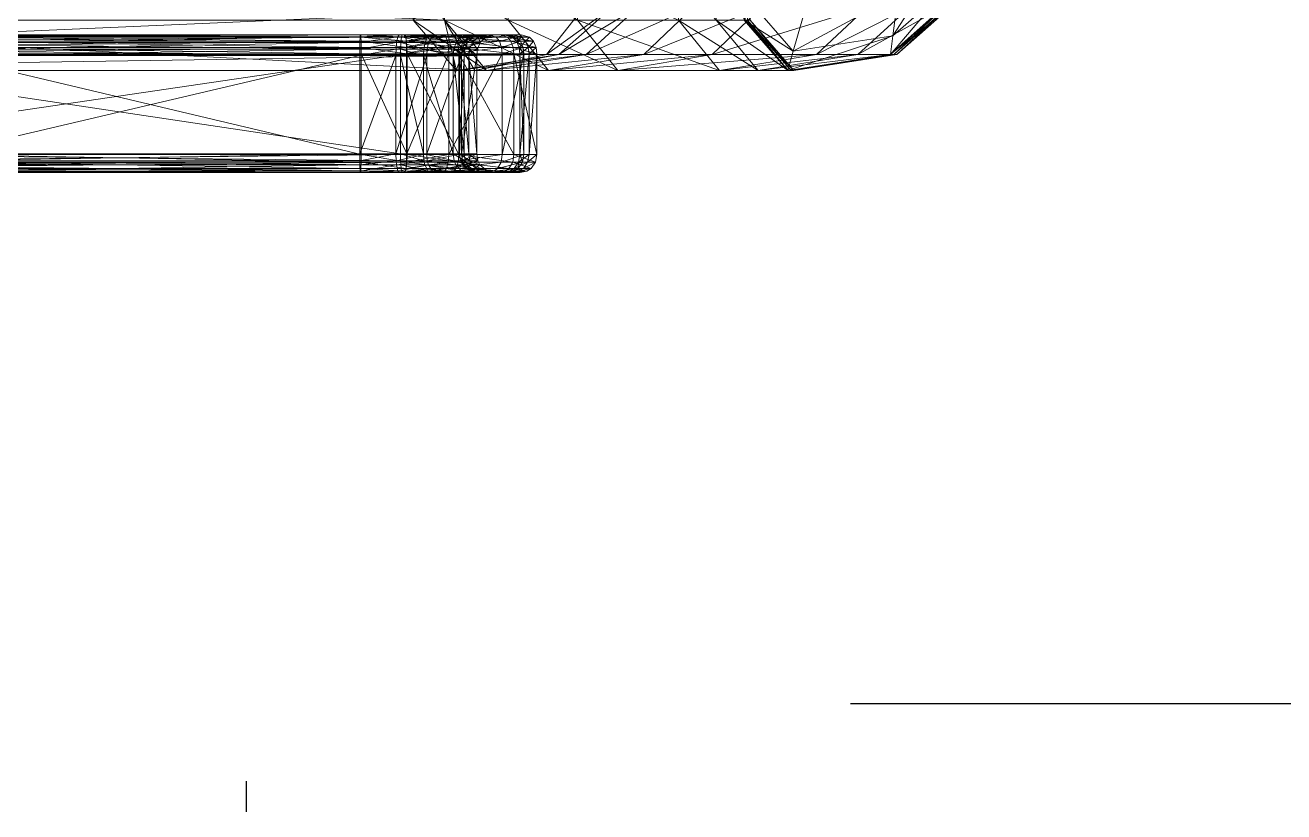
# Model space of a CAD drawing. Header units: millimetres. Extents: x 31518 to 88853, y -87450 to 166285.
# Drawn here: x 47137 to 47712, y -84835 to -84476 of the extents above; entities that cross this region are included whole.
import ezdxf

# ---------------------------------------------------------------- set-up
doc = ezdxf.new("R2010")
doc.units = ezdxf.units.MM

# ---------------------------------------------------------------- blocks, each defined once
blk = doc.blocks.new('转轮')
blk.add_line((131.78, -23, 189.19), (131.78, -9, 189.19))
blk = doc.blocks.new('932-24附柜')
at = {"color": 0, "extrusion": (0, -1, 2e-16)}
blk.add_line((413.97, 192.18, 83.9), (23.97, 192.18, 83.9), dxfattribs=at)
at = {"color": 0, "xscale": -1}
blk.add_blockref('转轮', (821.7, 250.68, -180.29), dxfattribs=at)
blk = doc.blocks.new('932-24大班台')
at = {"color": 0, "linetype": 'ByBlock', "lineweight": 0, "rotation": 90}
blk.add_blockref('932-24附柜', (2890.64, -1847.65, -0.46), dxfattribs=at)
blk = doc.blocks.new('08')
at = {"color": 0, "linetype": 'ByBlock', "lineweight": 0}
mesh = blk.add_polyface(dxfattribs=at)
corners = [(213.61, 339.1, 1185.66), (196.47, 324.29, 1187.21), (238.03, 308.35, 1175.64), (258.72, 326.29, 1174.56), (191.96, 392.39, 1180.08), (208.21, 374.01, 1182.01), (252.2, 368.61, 1171.99), (232.57, 390.89, 1170.65), (271.16, 366.09, 1156.28), (250.07, 390.06, 1155.67), (278.16, 320.58, 1157.43), (279.69, 365.1, 1149.55), (257.95, 389.82, 1149.8), (286.91, 318.15, 1149.09), (279.69, 366.61, 1101.44), (257.95, 391.31, 1102.45), (286.91, 319.7, 1099.52), (112.76, 417.88, 1103.53), (257.95, 392.58, 1076.53), (279.69, 367.86, 1076.42), (286.91, 320.91, 1076.21), (112.76, 419.17, 1076.65), (257.95, 389.44, 1003.33), (279.69, 364.93, 1006.55), (286.91, 318.39, 1012.67), (279.69, 350.11, 940.1), (257.95, 374.02, 933.84), (286.91, 304.69, 951.98), (279.69, 331.29, 877.44), (257.95, 354.61, 869.25), (286.91, 286.99, 892.98), (279.69, 283.66, 759.28)]
mesh.append_faces([[corners[k] for k in face] for face in [(0, 2, 3), (4, 6, 7), (5, 3, 6), (7, 8, 9), (6, 10, 8), (9, 11, 12), (8, 13, 11), (12, 14, 15), (11, 16, 14), (15, 19, 18), (14, 20, 19), (18, 23, 22), (19, 24, 23), (22, 25, 26), (23, 27, 25), (26, 28, 29), (25, 30, 28)]], dxfattribs={"vtx0": -1, "color": 0})
mesh.append_faces([[corners[k] for k in face] for face in [(0, 1, 2), (4, 5, 6), (5, 0, 3), (7, 6, 8), (6, 3, 10), (9, 8, 11), (8, 10, 13), (12, 11, 14), (11, 13, 16), (17, 15, 18), (15, 14, 19), (14, 16, 20), (21, 18, 22), (18, 19, 23), (19, 20, 24), (22, 23, 25), (23, 24, 27), (26, 25, 28), (29, 28, 31)]], dxfattribs={"vtx2": -1, "color": 0})
mesh = blk.add_polyface(dxfattribs=at)
corners = [(196.47, 324.29, 1187.21), (219.36, 307.35, 1175.7), (238.03, 308.35, 1175.64), (258.72, 326.29, 1174.56), (255.93, 301.27, 1157.92), (278.16, 320.58, 1157.43), (235.88, 300.2, 1157.95), (263.99, 298.24, 1148.89), (286.91, 318.15, 1149.09), (243.32, 297.13, 1148.88), (263.99, 299.81, 1098.71), (286.91, 319.7, 1099.52), (243.32, 298.7, 1098.66), (263.99, 301, 1076.12), (286.91, 320.91, 1076.21), (243.32, 299.89, 1076.11), (263.99, 298.65, 1015.26), (286.91, 318.39, 1012.67), (243.32, 297.55, 1015.41), (263.99, 285.43, 957.02), (286.91, 304.69, 951.98), (243.32, 284.35, 957.3), (263.99, 268.2, 899.57), (286.91, 286.99, 892.98), (243.32, 267.15, 899.94), (279.69, 350.11, 940.1), (257.95, 354.61, 869.25), (279.69, 283.66, 759.28), (257.95, 306.4, 749.57), (279.69, 331.29, 877.44), (286.91, 240.49, 777.72), (279.69, 252.4, 690.06), (257.95, 275.28, 680.71)]
mesh.append_faces([[corners[k] for k in face] for face in [(0, 1, 2), (3, 4, 5), (2, 6, 4), (5, 7, 8), (4, 9, 7), (8, 10, 11), (7, 12, 10), (11, 13, 14), (10, 15, 13), (14, 16, 17), (13, 18, 16), (17, 19, 20), (16, 21, 19), (20, 22, 23), (19, 24, 22), (26, 27, 28), (29, 30, 27), (28, 31, 32)]], dxfattribs={"vtx0": -1, "color": 0})
mesh.append_faces([[corners[k] for k in face] for face in [(3, 2, 4), (2, 1, 6), (5, 4, 7), (4, 6, 9), (8, 7, 10), (7, 9, 12), (11, 10, 13), (10, 12, 15), (14, 13, 16), (13, 15, 18), (17, 16, 19), (16, 18, 21), (20, 19, 22), (19, 21, 24), (25, 20, 23), (29, 23, 30), (28, 27, 31)]], dxfattribs={"vtx2": -1, "color": 0})
mesh = blk.add_polyface(dxfattribs=at)
corners = [(286.91, 286.99, 892.98), (263.99, 268.2, 899.57), (263.99, 222.18, 785.54), (286.91, 240.49, 777.72), (243.32, 267.15, 899.94), (243.32, 221.16, 785.98), (130.78, 239.22, 778.26), (130.78, 285.69, 893.44), (124.19, 242.55, 776.84), (263.99, 190.5, 715.33), (286.91, 208.93, 707.8), (243.32, 189.47, 715.75), (130.78, 207.66, 708.32), (124.19, 211.01, 706.95), (121.13, 215.38, 705.17), (279.69, 283.66, 759.28), (279.69, 252.4, 690.06), (130.78, 179.27, 630.35), (124.19, 182.77, 629.44), (121.13, 187.34, 628.26), (257.95, 275.28, 680.71), (279.69, 226.05, 618.24), (257.95, 249.98, 612.04), (286.91, 180.6, 630), (112.76, 275.73, 605.37), (257.95, 238.28, 536.8), (112.76, 264.76, 534.34), (279.69, 213.66, 539.08), (286.91, 166.92, 543.42), (257.95, 225.14, 438.46), (112.76, 243.63, 419.35), (279.69, 207.95, 456.23), (286.91, 175.3, 489.96)]
mesh.append_faces([[corners[k] for k in face] for face in [(0, 2, 3), (1, 5, 2), (4, 6, 5), (7, 8, 6), (3, 9, 10), (2, 11, 9), (5, 12, 11), (6, 13, 12), (8, 14, 13), (15, 10, 16), (12, 18, 17), (13, 19, 18), (20, 21, 22), (16, 23, 21), (24, 25, 26), (22, 27, 25), (21, 28, 27), (26, 29, 30), (25, 31, 29), (27, 32, 31)]], dxfattribs={"vtx0": -1, "color": 0})
mesh.append_faces([[corners[k] for k in face] for face in [(0, 1, 2), (1, 4, 5), (3, 2, 9), (2, 5, 11), (5, 6, 12), (6, 8, 13), (15, 3, 10), (11, 12, 17), (12, 13, 18), (20, 16, 21), (16, 10, 23), (24, 22, 25), (22, 21, 27), (21, 23, 28), (26, 25, 29), (25, 27, 31)]], dxfattribs={"vtx2": -1, "color": 0})
mesh = blk.add_polyface(dxfattribs=at)
corners = [(286.91, 180.6, 630), (263.99, 161.33, 634.99), (263.99, 147.09, 545.26), (286.91, 166.92, 543.42), (243.32, 160.25, 635.27), (243.32, 145.99, 545.37), (130.78, 179.27, 630.35), (130.78, 165.54, 543.55), (263.99, 161.46, 504.27), (286.91, 175.3, 489.96), (243.32, 160.68, 505.07), (130.78, 174.34, 490.95), (263.99, -275.32, 521.36), (243.32, -275.35, 522.47), (130.78, -274.93, 502.83), (124.19, 176.86, 488.35), (124.19, -274.85, 499.22), (121.13, 180.14, 484.96), (121.13, -274.75, 494.49), (120.95, 185.05, 479.88), (120.95, -274.6, 487.43), (121, 190.47, 474.29), (121, -274.43, 479.65), (118.34, 184.96, 479.98), (118.34, -274.6, 487.56), (116.47, 181.41, 483.66), (116.47, -274.71, 492.68), (110.3, 177.93, 487.25), (110.3, -274.82, 497.68), (103.68, 176.98, 488.23), (103.68, -274.85, 499.05), (-12.28, 248.61, 414.2), (112.76, 243.63, 419.35), (112.76, -272.8, 403.21), (257.95, 225.14, 438.46), (257.95, -273.37, 429.8), (279.69, 207.95, 456.23), (279.69, -273.9, 454.52), (286.91, -274.9, 501.46)]
mesh.append_faces([[corners[k] for k in face] for face in [(0, 2, 3), (1, 5, 2), (4, 7, 5), (3, 8, 9), (2, 10, 8), (5, 11, 10), (17, 20, 18), (19, 22, 20), (21, 24, 22), (23, 26, 24), (25, 28, 26), (32, 35, 33), (34, 37, 35), (36, 38, 37)]], dxfattribs={"vtx0": -1, "color": 0})
mesh.append_faces([[corners[k] for k in face] for face in [(0, 1, 2), (1, 4, 5), (4, 6, 7), (3, 2, 8), (2, 5, 10), (5, 7, 11), (9, 8, 12), (8, 10, 13), (10, 11, 14), (11, 15, 16), (15, 17, 18), (17, 19, 20), (19, 21, 22), (21, 23, 24), (23, 25, 26), (25, 27, 28), (27, 29, 30), (31, 32, 33), (32, 34, 35), (34, 36, 37), (36, 9, 38)]], dxfattribs={"vtx2": -1, "color": 0})
mesh = blk.add_polyface(dxfattribs=at)
corners = [(286.91, 208.93, 707.8), (263.99, 190.5, 715.33), (263.99, 161.33, 634.99), (286.91, 180.6, 630), (243.32, 189.47, 715.75), (243.32, 160.25, 635.27), (130.78, 179.27, 630.35), (124.19, 182.77, 629.44), (124.19, 169.15, 543.22), (130.78, 165.54, 543.55), (121.13, 187.34, 628.26), (121.13, 173.85, 542.78), (120.95, 194.18, 626.49), (120.95, 180.88, 542.13), (121, 188.64, 541.41), (118.34, 194.05, 626.52), (116.47, 189.1, 627.8), (116.47, 175.66, 542.61), (118.34, 180.75, 542.14), (110.3, 184.26, 629.06), (110.3, 170.68, 543.07), (103.68, 182.93, 629.4), (103.68, 169.31, 543.2), (-11.42, 173.64, 542.8), (124.19, 176.86, 488.35), (130.78, 174.34, 490.95), (121.13, 180.14, 484.96), (120.95, 185.05, 479.88), (121, 190.47, 474.29), (118.34, 184.96, 479.98), (116.47, 181.41, 483.66), (110.3, 177.93, 487.25), (103.68, 176.98, 488.23), (-11.42, 179.99, 485.12), (279.69, 213.66, 539.08), (286.91, 166.92, 543.42), (286.91, 175.3, 489.96)]
mesh.append_faces([[corners[k] for k in face] for face in [(0, 2, 3), (1, 5, 2), (4, 6, 5), (6, 8, 9), (7, 11, 8), (10, 13, 11), (12, 14, 13), (15, 17, 18), (16, 20, 17), (19, 22, 20), (21, 23, 22), (9, 24, 25), (8, 26, 24), (11, 27, 26), (13, 28, 27), (18, 30, 29), (17, 31, 30), (20, 32, 31), (22, 33, 32)]], dxfattribs={"vtx0": -1, "color": 0})
mesh.append_faces([[corners[k] for k in face] for face in [(0, 1, 2), (1, 4, 5), (6, 7, 8), (7, 10, 11), (10, 12, 13), (15, 16, 17), (16, 19, 20), (19, 21, 22), (9, 8, 24), (8, 11, 26), (11, 13, 27), (13, 14, 28), (14, 18, 29), (18, 17, 30), (17, 20, 31), (20, 22, 32), (34, 35, 36)]], dxfattribs={"vtx2": -1, "color": 0})
mesh = blk.add_polyface(dxfattribs=at)
corners = [(325.32, 187.75, 501.68), (279.33, 187.75, 501.68), (279.33, 197.69, 528.65), (276.42, 187.46, 501.89), (276.42, 197.34, 528.69), (273.62, 186.45, 502.62), (273.62, 196.1, 528.83), (271.82, 185.01, 503.65), (271.82, 194.34, 529.04), (270.63, 181.88, 505.9), (270.63, 190.51, 529.48), (325.32, 197.69, 528.65), (279.33, 195.8, 547.09), (276.42, 195.45, 547.08), (273.62, 194.2, 547.06), (271.82, 192.42, 547.02), (270.63, 188.58, 546.95), (325.32, 195.8, 547.09), (279.33, 199.99, 598.65), (276.42, 199.64, 598.68), (273.62, 198.39, 598.78), (271.82, 196.63, 598.92), (270.63, 192.79, 599.23), (270.63, 180.48, 600.21), (325.32, 199.99, 598.65), (279.33, 203.62, 646.29), (276.42, 203.27, 646.26), (273.62, 202.03, 646.16), (271.82, 200.26, 646.02), (270.63, 196.42, 645.71), (270.63, 184.12, 644.73), (325.32, 203.62, 646.29), (279.33, 193.08, 687.9), (276.42, 192.78, 687.72), (273.62, 191.69, 687.1), (271.82, 190.16, 686.21), (270.63, 186.82, 684.3), (270.63, 176.11, 678.15)]
mesh.append_faces([[corners[k] for k in face] for face in [(1, 4, 2), (3, 6, 4), (5, 8, 6), (7, 10, 8), (2, 13, 12), (4, 14, 13), (6, 15, 14), (8, 16, 15), (12, 19, 18), (13, 20, 19), (14, 21, 20), (15, 22, 21), (16, 23, 22), (18, 26, 25), (19, 27, 26), (20, 28, 27), (21, 29, 28), (22, 30, 29), (25, 33, 32), (26, 34, 33), (27, 35, 34), (28, 36, 35), (29, 37, 36)]], dxfattribs={"vtx0": -1, "color": 0})
mesh.append_faces([[corners[k] for k in face] for face in [(0, 1, 2), (1, 3, 4), (3, 5, 6), (5, 7, 8), (7, 9, 10), (11, 2, 12), (2, 4, 13), (4, 6, 14), (6, 8, 15), (8, 10, 16), (17, 12, 18), (12, 13, 19), (13, 14, 20), (14, 15, 21), (15, 16, 22), (24, 18, 25), (18, 19, 26), (19, 20, 27), (20, 21, 28), (21, 22, 29), (22, 23, 30), (31, 25, 32), (25, 26, 33), (26, 27, 34), (27, 28, 35), (28, 29, 36), (29, 30, 37)]], dxfattribs={"vtx2": -1, "color": 0})
mesh = blk.add_polyface(dxfattribs=at)
corners = [(333.59, 181.49, 506.18), (332.99, 184, 504.38), (332.99, 193.1, 529.18), (333.59, 190.03, 529.53), (331.71, 185.64, 503.2), (331.71, 195.11, 528.95), (328.85, 187.23, 502.05), (328.85, 197.06, 528.72), (325.32, 187.75, 501.68), (325.32, 197.69, 528.65), (279.33, 197.69, 528.65), (333.59, 178.25, 530.89), (333.59, 188.09, 546.94), (332.99, 191.18, 547), (331.71, 193.2, 547.04), (328.85, 195.16, 547.08), (325.32, 195.8, 547.09), (279.33, 195.8, 547.09), (333.59, 176.23, 546.71), (333.59, 192.3, 599.27), (332.99, 195.38, 599.02), (331.71, 197.4, 598.86), (328.85, 199.35, 598.7), (325.32, 199.99, 598.65), (279.33, 199.99, 598.65), (333.59, 180.48, 600.21), (333.59, 195.94, 645.67), (333.59, 184.12, 644.73), (332.99, 199.01, 645.92), (331.71, 201.03, 646.08), (328.85, 202.99, 646.24), (325.32, 203.62, 646.29), (279.33, 203.62, 646.29), (333.59, 186.4, 684.05), (332.99, 189.07, 685.59), (331.71, 190.83, 686.6), (328.85, 192.53, 687.58), (325.32, 193.08, 687.9), (279.33, 193.08, 687.9)]
mesh.append_faces([[corners[k] for k in face] for face in [(0, 2, 3), (1, 5, 2), (4, 7, 5), (6, 9, 7), (8, 10, 9), (3, 13, 12), (2, 14, 13), (5, 15, 14), (7, 16, 15), (9, 17, 16), (12, 20, 19), (13, 21, 20), (14, 22, 21), (15, 23, 22), (16, 24, 23), (25, 26, 27), (19, 28, 26), (20, 29, 28), (21, 30, 29), (22, 31, 30), (23, 32, 31), (26, 34, 33), (28, 35, 34), (29, 36, 35), (30, 37, 36), (31, 38, 37)]], dxfattribs={"vtx0": -1, "color": 0})
mesh.append_faces([[corners[k] for k in face] for face in [(0, 1, 2), (1, 4, 5), (4, 6, 7), (6, 8, 9), (11, 3, 12), (3, 2, 13), (2, 5, 14), (5, 7, 15), (7, 9, 16), (18, 12, 19), (12, 13, 20), (13, 14, 21), (14, 15, 22), (15, 16, 23), (25, 19, 26), (19, 20, 28), (20, 21, 29), (21, 22, 30), (22, 23, 31), (27, 26, 33), (26, 28, 34), (28, 29, 35), (29, 30, 36), (30, 31, 37)]], dxfattribs={"vtx2": -1, "color": 0})
mesh = blk.add_polyface(dxfattribs=at)
corners = [(325.32, 163.38, 482.15), (279.33, 163.38, 482.15), (279.33, 187.75, 501.68), (276.42, 187.46, 501.89), (276.42, 163.23, 482.47), (273.62, 186.45, 502.62), (273.62, 162.7, 483.61), (271.82, 185.01, 503.65), (271.82, 161.96, 485.22), (270.63, 181.88, 505.9), (270.63, 171.86, 513.11), (271.6, 168.87, 515.27), (271.6, 174.58, 531.31), (270.63, 178.25, 530.89), (274.2, 171.9, 531.62), (270.63, 190.51, 529.48), (271.6, 172.54, 546.64), (270.63, 176.23, 546.71), (274.2, 169.84, 546.58), (270.63, 188.58, 546.95), (271.6, 176.8, 600.51), (270.63, 180.48, 600.21), (274.2, 174.11, 600.72), (277.17, 172.88, 600.82), (271.6, 180.44, 644.43), (270.63, 184.12, 644.73), (274.2, 177.75, 644.22), (277.17, 176.51, 644.12), (280.06, 172.55, 600.85), (280.06, 176.18, 644.09), (325.08, 176.18, 644.09), (271.6, 172.91, 676.31), (270.63, 176.11, 678.15), (274.2, 170.57, 674.97), (277.17, 169.5, 674.35), (280.06, 169.21, 674.18), (325.08, 169.21, 674.18), (325.32, 193.08, 687.9), (279.33, 193.08, 687.9), (279.33, 167.94, 712.51), (276.42, 192.78, 687.72), (276.42, 167.75, 712.21), (273.62, 191.69, 687.1), (273.62, 167.08, 711.15), (271.82, 190.16, 686.21), (271.82, 166.14, 709.65), (270.63, 186.82, 684.3), (270.63, 164.1, 706.39), (270.63, 157.53, 695.93)]
mesh.append_faces([[corners[k] for k in face] for face in [(1, 3, 2), (4, 5, 3), (6, 7, 5), (8, 9, 7), (10, 12, 13), (11, 14, 12), (9, 13, 15), (13, 16, 17), (12, 18, 16), (15, 17, 19), (17, 20, 21), (16, 22, 20), (18, 23, 22), (21, 24, 25), (20, 26, 24), (22, 27, 26), (23, 29, 27), (28, 30, 29), (25, 31, 32), (24, 33, 31), (26, 34, 33), (27, 35, 34), (29, 36, 35), (38, 41, 39), (40, 43, 41), (42, 45, 43), (44, 47, 45)]], dxfattribs={"vtx0": -1, "color": 0})
mesh.append_faces([[corners[k] for k in face] for face in [(0, 1, 2), (10, 11, 12), (9, 10, 13), (13, 12, 16), (12, 14, 18), (15, 13, 17), (17, 16, 20), (16, 18, 22), (19, 17, 21), (21, 20, 24), (20, 22, 26), (22, 23, 27), (23, 28, 29), (25, 24, 31), (24, 26, 33), (26, 27, 34), (27, 29, 35), (37, 38, 39), (38, 40, 41), (40, 42, 43), (42, 44, 45), (44, 46, 47), (46, 32, 48)]], dxfattribs={"vtx2": -1, "color": 0})
mesh = blk.add_polyface(dxfattribs=at)
corners = [(333.59, 160.14, 489.15), (332.99, 184, 504.38), (333.59, 181.49, 506.18), (332.99, 161.44, 486.35), (331.71, 185.64, 503.2), (331.71, 162.29, 484.51), (328.85, 187.23, 502.05), (328.85, 163.11, 482.73), (325.32, 163.38, 482.15), (325.32, 187.75, 501.68), (279.33, 187.75, 501.68), (333.02, 169.39, 514.89), (333.59, 171.86, 513.11), (333.59, 178.25, 530.89), (333.02, 175.23, 531.24), (333.59, 190.03, 529.53), (330.13, 171.73, 531.64), (333.02, 173.19, 546.65), (330.13, 169.67, 546.58), (333.59, 176.23, 546.71), (333.59, 188.09, 546.94), (328.22, 168.76, 546.56), (330.13, 173.94, 600.74), (328.22, 173.03, 600.81), (333.02, 177.45, 600.45), (333.59, 180.48, 600.21), (333.59, 192.3, 599.27), (280.06, 172.55, 600.85), (325.08, 172.55, 600.85), (325.08, 176.18, 644.09), (328.22, 176.66, 644.13), (330.13, 177.57, 644.2), (333.02, 181.08, 644.48), (333.59, 184.12, 644.73), (280.06, 176.18, 644.09), (325.08, 169.21, 674.18), (328.22, 169.63, 674.42), (330.13, 170.42, 674.88), (333.02, 173.48, 676.63), (333.59, 176.11, 678.15), (333.59, 186.4, 684.05), (333.59, 163.84, 705.98), (332.99, 189.07, 685.59), (332.99, 165.48, 708.59), (331.71, 190.83, 686.6), (331.71, 166.55, 710.3), (328.85, 192.53, 687.58), (328.85, 167.6, 711.97), (325.32, 193.08, 687.9), (325.32, 167.94, 712.51), (279.33, 167.94, 712.51)]
mesh.append_faces([[corners[k] for k in face] for face in [(0, 1, 2), (3, 4, 1), (5, 6, 4), (7, 9, 6), (8, 10, 9), (11, 13, 14), (12, 15, 13), (16, 17, 18), (14, 19, 17), (13, 20, 19), (21, 22, 23), (18, 24, 22), (17, 25, 24), (19, 26, 25), (28, 30, 29), (23, 31, 30), (22, 32, 31), (24, 33, 32), (29, 36, 35), (30, 37, 36), (31, 38, 37), (32, 39, 38), (33, 40, 39), (40, 43, 41), (42, 45, 43), (44, 47, 45), (46, 49, 47), (48, 50, 49)]], dxfattribs={"vtx0": -1, "color": 0})
mesh.append_faces([[corners[k] for k in face] for face in [(7, 8, 9), (11, 12, 13), (12, 2, 15), (16, 14, 17), (14, 13, 19), (18, 17, 24), (17, 19, 25), (27, 28, 29), (28, 23, 30), (23, 22, 31), (22, 24, 32), (24, 25, 33), (34, 29, 35), (29, 30, 36), (30, 31, 37), (31, 32, 38), (32, 33, 39), (39, 40, 41), (40, 42, 43), (42, 44, 45), (44, 46, 47), (46, 48, 49)]], dxfattribs={"vtx2": -1, "color": 0})
mesh = blk.add_polyface(dxfattribs=at)
corners = [(279.33, 144.12, 478.04), (276.42, 163.23, 482.47), (279.33, 163.38, 482.15), (276.42, 144.09, 478.39), (273.62, 162.7, 483.61), (273.62, 143.96, 479.64), (271.82, 161.96, 485.22), (271.82, 143.78, 481.4), (270.63, 160.35, 488.71), (270.63, 155.18, 499.92), (271.6, 153.63, 503.27), (271.6, 168.87, 515.27), (270.63, 171.86, 513.11), (274.2, 152.5, 505.72), (274.2, 166.68, 516.84), (277.17, 151.98, 506.85), (277.17, 165.67, 517.57), (280.06, 151.84, 507.15), (280.06, 165.4, 517.76), (325.08, 165.4, 517.76), (276.42, 187.46, 501.89), (273.62, 186.45, 502.62), (271.82, 185.01, 503.65), (270.63, 181.88, 505.9), (274.2, 171.9, 531.62), (277.17, 170.67, 531.76), (280.06, 170.34, 531.8), (325.08, 170.34, 531.8), (277.17, 168.6, 546.56), (274.2, 169.84, 546.58), (280.06, 168.27, 546.55), (325.08, 168.27, 546.55), (277.17, 172.88, 600.82), (280.06, 172.55, 600.85), (325.08, 172.55, 600.85), (270.63, 176.11, 678.15), (271.6, 172.91, 676.31), (271.6, 155.57, 692.8), (270.63, 157.53, 695.93), (274.2, 170.57, 674.97), (274.2, 154.14, 690.52), (277.17, 169.5, 674.35), (277.17, 153.48, 689.47), (280.06, 169.21, 674.18), (280.06, 153.3, 689.19), (325.08, 153.3, 689.19), (270.63, 186.82, 684.3), (270.63, 164.1, 706.39), (325.32, 167.94, 712.51), (279.33, 167.94, 712.51), (279.33, 144.32, 721.32), (276.42, 167.75, 712.21), (276.42, 144.25, 720.97), (273.62, 167.08, 711.15), (273.62, 144.02, 719.75), (271.82, 166.14, 709.65), (271.82, 143.7, 718), (270.63, 142.98, 714.22), (270.63, 140.7, 702.09)]
mesh.append_faces([[corners[k] for k in face] for face in [(0, 1, 2), (3, 4, 1), (5, 6, 4), (7, 8, 6), (9, 11, 12), (10, 14, 11), (13, 16, 14), (15, 18, 16), (17, 19, 18), (8, 12, 23), (14, 25, 24), (16, 26, 25), (18, 27, 26), (24, 28, 29), (25, 30, 28), (26, 31, 30), (28, 33, 32), (30, 34, 33), (35, 37, 38), (36, 40, 37), (39, 42, 40), (41, 44, 42), (43, 45, 44), (46, 38, 47)]], dxfattribs={"vtx0": -1, "color": 0})
mesh.append_faces([[corners[k] for k in face] for face in [(9, 10, 11), (10, 13, 14), (13, 15, 16), (15, 17, 18), (2, 1, 20), (1, 4, 21), (4, 6, 22), (6, 8, 23), (8, 9, 12), (11, 14, 24), (14, 16, 25), (16, 18, 26), (24, 25, 28), (25, 26, 30), (29, 28, 32), (28, 30, 33), (35, 36, 37), (36, 39, 40), (39, 41, 42), (41, 43, 44), (48, 49, 50), (49, 51, 52), (51, 53, 54), (53, 55, 56), (55, 47, 57), (47, 38, 58)]], dxfattribs={"vtx2": -1, "color": 0})
mesh = blk.add_polyface(dxfattribs=at)
corners = [(333.59, 143.33, 485.71), (332.99, 161.44, 486.35), (333.59, 160.14, 489.15), (332.99, 143.65, 482.64), (331.71, 162.29, 484.51), (331.71, 143.86, 480.63), (328.85, 163.11, 482.73), (328.85, 144.06, 478.68), (325.32, 163.38, 482.15), (325.32, 144.12, 478.04), (279.33, 163.38, 482.15), (280.06, 151.84, 507.15), (325.08, 151.84, 507.15), (325.08, 165.4, 517.76), (328.22, 152.04, 506.71), (328.22, 165.79, 517.48), (330.13, 152.42, 505.88), (330.13, 166.53, 516.95), (333.02, 153.9, 502.68), (333.02, 169.39, 514.89), (333.59, 155.18, 499.92), (333.59, 171.86, 513.11), (333.59, 181.49, 506.18), (332.99, 184, 504.38), (331.71, 185.64, 503.2), (328.85, 187.23, 502.05), (280.06, 165.4, 517.76), (325.08, 170.34, 531.8), (328.22, 170.82, 531.74), (330.13, 171.73, 531.64), (333.02, 175.23, 531.24), (280.06, 170.34, 531.8), (325.08, 168.27, 546.55), (328.22, 168.76, 546.56), (330.13, 169.67, 546.58), (280.06, 168.27, 546.55), (325.08, 172.55, 600.85), (328.22, 173.03, 600.81), (330.13, 173.94, 600.74), (280.06, 169.21, 674.18), (325.08, 169.21, 674.18), (325.08, 153.3, 689.19), (328.22, 169.63, 674.42), (328.22, 153.56, 689.6), (330.13, 170.42, 674.88), (330.13, 154.04, 690.37), (333.02, 173.48, 676.63), (333.02, 155.92, 693.35), (333.59, 176.11, 678.15), (333.59, 157.53, 695.93), (333.59, 163.84, 705.98), (333.59, 142.89, 713.74), (332.99, 165.48, 708.59), (332.99, 143.47, 716.78), (331.71, 166.55, 710.3), (331.71, 143.84, 718.76), (328.85, 167.6, 711.97), (328.85, 144.2, 720.69), (325.32, 167.94, 712.51), (325.32, 144.32, 721.32)]
mesh.append_faces([[corners[k] for k in face] for face in [(0, 1, 2), (3, 4, 1), (5, 6, 4), (7, 8, 6), (9, 10, 8), (12, 15, 13), (14, 17, 15), (16, 19, 17), (18, 21, 19), (20, 22, 21), (13, 28, 27), (15, 29, 28), (17, 30, 29), (27, 33, 32), (28, 34, 33), (32, 37, 36), (40, 43, 41), (42, 45, 43), (44, 47, 45), (46, 49, 47), (48, 50, 49)]], dxfattribs={"vtx0": -1, "color": 0})
mesh.append_faces([[corners[k] for k in face] for face in [(11, 12, 13), (12, 14, 15), (14, 16, 17), (16, 18, 19), (18, 20, 21), (20, 2, 22), (2, 1, 23), (1, 4, 24), (4, 6, 25), (26, 13, 27), (13, 15, 28), (15, 17, 29), (17, 19, 30), (31, 27, 32), (27, 28, 33), (28, 29, 34), (35, 32, 36), (32, 33, 37), (33, 34, 38), (39, 40, 41), (40, 42, 43), (42, 44, 45), (44, 46, 47), (46, 48, 49), (49, 50, 51), (50, 52, 53), (52, 54, 55), (54, 56, 57), (56, 58, 59)]], dxfattribs={"vtx2": -1, "color": 0})
mesh = blk.add_polyface(dxfattribs=at)
corners = [(286.91, 175.3, 489.96), (263.99, -275.32, 521.36), (286.91, -274.9, 501.46), (263.99, 161.46, 504.27), (243.32, -275.35, 522.47), (243.32, 160.68, 505.07), (130.78, -274.93, 502.83), (130.78, 174.34, 490.95), (124.19, -274.85, 499.22), (124.19, 176.86, 488.35), (121.13, -274.75, 494.49), (263.99, -299.88, 520.21), (286.91, -298.25, 500.37), (243.32, -299.97, 521.32), (130.78, -298.36, 501.74), (124.19, -298.06, 498.14), (121.13, -297.68, 493.43), (120.95, -274.6, 487.43), (120.95, -297.1, 486.39), (121, -274.43, 479.65), (121, -296.46, 478.63), (118.34, -274.6, 487.56), (118.34, -297.11, 486.52), (116.47, -274.71, 492.68), (116.47, -297.53, 491.62), (112.76, -272.8, 403.21), (257.95, -273.37, 429.8), (257.95, -292.36, 428.94), (112.76, -290.17, 402.44), (279.69, -273.9, 454.52), (279.69, -294.39, 453.58), (116.81, -321.07, 491.29), (110.9, -320.74, 488.06), (108.16, -320.31, 483.85), (230.76, -314.44, 426.17), (100.66, -312.02, 402.46), (250.24, -316.68, 448.21), (256.71, -320.94, 490.06)]
mesh.append_faces([[corners[k] for k in face] for face in [(0, 1, 2), (3, 4, 1), (5, 6, 4), (7, 8, 6), (9, 10, 8), (2, 11, 12), (1, 13, 11), (4, 14, 13), (6, 15, 14), (8, 16, 15), (10, 18, 16), (17, 20, 18), (19, 22, 20), (21, 24, 22), (25, 27, 28), (26, 30, 27), (29, 12, 30), (28, 34, 35)]], dxfattribs={"vtx0": -1, "color": 0})
mesh.append_faces([[corners[k] for k in face] for face in [(2, 1, 11), (1, 4, 13), (4, 6, 14), (6, 8, 15), (8, 10, 16), (10, 17, 18), (17, 19, 20), (19, 21, 22), (21, 23, 24), (25, 26, 27), (26, 29, 30), (29, 2, 12), (13, 14, 31), (14, 15, 32), (15, 16, 33), (28, 27, 34), (27, 30, 36), (30, 12, 37)]], dxfattribs={"vtx2": -1, "color": 0})
mesh = blk.add_polyface(dxfattribs=at)
corners = [(270.63, 142.11, 497.51), (271.6, 141.73, 501.18), (271.6, 153.63, 503.27), (270.63, 155.18, 499.92), (274.2, 141.45, 503.86), (274.2, 152.5, 505.72), (277.17, 141.33, 505.1), (277.17, 151.98, 506.85), (280.06, 141.29, 505.43), (280.06, 151.84, 507.15), (325.08, 151.84, 507.15), (325.32, 144.12, 478.04), (279.33, 144.12, 478.04), (279.33, 163.38, 482.15), (276.42, 144.09, 478.39), (276.42, 163.23, 482.47), (273.62, 143.96, 479.64), (273.62, 162.7, 483.61), (271.82, 143.78, 481.4), (271.82, 161.96, 485.22), (270.63, 143.38, 485.23), (270.63, 160.35, 488.71), (270.63, 157.53, 695.93), (271.6, 155.57, 692.8), (271.6, 140.02, 698.46), (270.63, 140.7, 702.09), (274.2, 154.14, 690.52), (274.2, 139.52, 695.81), (277.17, 153.48, 689.47), (277.17, 139.29, 694.59), (280.06, 153.3, 689.19), (280.06, 139.23, 694.27), (325.08, 139.23, 694.27), (279.33, 167.94, 712.51), (276.42, 144.25, 720.97), (279.33, 144.32, 721.32), (276.42, 167.75, 712.21), (273.62, 144.02, 719.75), (273.62, 167.08, 711.15), (271.82, 143.7, 718), (271.82, 166.14, 709.65), (270.63, 142.98, 714.22), (270.63, 164.1, 706.39), (271.6, 122.86, 698.65), (270.63, 122.93, 702.34), (274.2, 122.81, 695.95), (277.17, 122.78, 694.71), (280.06, 122.78, 694.38), (325.08, 122.78, 694.38), (325.32, 144.32, 721.32), (279.33, 123.31, 721.91), (276.42, 123.31, 721.55), (273.62, 123.28, 720.3), (271.82, 123.25, 718.53), (270.63, 123.17, 714.68)]
mesh.append_faces([[corners[k] for k in face] for face in [(0, 2, 3), (1, 5, 2), (4, 7, 5), (6, 9, 7), (8, 10, 9), (20, 3, 21), (22, 24, 25), (23, 27, 24), (26, 29, 27), (28, 31, 29), (30, 32, 31), (33, 34, 35), (36, 37, 34), (38, 39, 37), (40, 41, 39), (42, 25, 41), (25, 43, 44), (24, 45, 43), (27, 46, 45), (29, 47, 46), (31, 48, 47), (35, 51, 50), (34, 52, 51), (37, 53, 52), (39, 54, 53), (41, 44, 54)]], dxfattribs={"vtx0": -1, "color": 0})
mesh.append_faces([[corners[k] for k in face] for face in [(0, 1, 2), (1, 4, 5), (4, 6, 7), (6, 8, 9), (11, 12, 13), (12, 14, 15), (14, 16, 17), (16, 18, 19), (18, 20, 21), (20, 0, 3), (22, 23, 24), (23, 26, 27), (26, 28, 29), (28, 30, 31), (25, 24, 43), (24, 27, 45), (27, 29, 46), (29, 31, 47), (49, 35, 50), (35, 34, 51), (34, 37, 52), (37, 39, 53), (39, 41, 54), (41, 25, 44)]], dxfattribs={"vtx2": -1, "color": 0})
mesh = blk.add_polyface(dxfattribs=at)
corners = [(280.06, 141.29, 505.43), (325.08, 141.29, 505.43), (325.08, 151.84, 507.15), (328.22, 141.34, 504.94), (328.22, 152.04, 506.71), (330.13, 141.44, 504.04), (330.13, 152.42, 505.88), (333.02, 141.8, 500.53), (333.02, 153.9, 502.68), (333.59, 142.11, 497.51), (333.59, 155.18, 499.92), (333.59, 143.33, 485.71), (333.59, 160.14, 489.15), (332.99, 143.65, 482.64), (332.99, 161.44, 486.35), (331.71, 143.86, 480.63), (331.71, 162.29, 484.51), (328.85, 144.06, 478.68), (328.85, 163.11, 482.73), (325.32, 144.12, 478.04), (325.32, 163.38, 482.15), (280.06, 153.3, 689.19), (325.08, 153.3, 689.19), (325.08, 139.23, 694.27), (328.22, 153.56, 689.6), (328.22, 139.32, 694.74), (330.13, 154.04, 690.37), (330.13, 139.49, 695.63), (333.02, 155.92, 693.35), (333.02, 140.14, 699.1), (333.59, 157.53, 695.93), (333.59, 140.7, 702.09), (333.59, 142.89, 713.74), (333.59, 163.84, 705.98), (332.99, 143.47, 716.78), (332.99, 165.48, 708.59), (331.71, 143.84, 718.76), (331.71, 166.55, 710.3), (328.85, 144.2, 720.69), (328.85, 167.6, 711.97), (325.32, 144.32, 721.32), (325.32, 167.94, 712.51), (279.33, 144.32, 721.32), (280.06, 139.23, 694.27), (325.08, 122.78, 694.38), (328.22, 122.78, 694.87), (330.13, 122.8, 695.78), (333.02, 122.87, 699.3), (333.59, 122.93, 702.34), (333.59, 123.16, 714.2), (332.99, 123.22, 717.28), (331.71, 123.26, 719.31), (328.85, 123.3, 721.27), (325.32, 123.31, 721.91), (279.33, 123.31, 721.91)]
mesh.append_faces([[corners[k] for k in face] for face in [(1, 4, 2), (3, 6, 4), (5, 8, 6), (7, 10, 8), (9, 12, 10), (22, 25, 23), (24, 27, 25), (26, 29, 27), (28, 31, 29), (30, 32, 31), (33, 34, 32), (35, 36, 34), (37, 38, 36), (39, 40, 38), (41, 42, 40), (23, 45, 44), (25, 46, 45), (27, 47, 46), (29, 48, 47), (31, 49, 48), (32, 50, 49), (34, 51, 50), (36, 52, 51), (38, 53, 52), (40, 54, 53)]], dxfattribs={"vtx0": -1, "color": 0})
mesh.append_faces([[corners[k] for k in face] for face in [(0, 1, 2), (1, 3, 4), (3, 5, 6), (5, 7, 8), (7, 9, 10), (9, 11, 12), (11, 13, 14), (13, 15, 16), (15, 17, 18), (17, 19, 20), (21, 22, 23), (22, 24, 25), (24, 26, 27), (26, 28, 29), (28, 30, 31), (43, 23, 44), (23, 25, 45), (25, 27, 46), (27, 29, 47), (29, 31, 48), (31, 32, 49), (32, 34, 50), (34, 36, 51), (36, 38, 52), (38, 40, 53)]], dxfattribs={"vtx2": -1, "color": 0})
mesh = blk.add_polyface(dxfattribs=at)
corners = [(270.63, -162.11, 493.27), (271.6, -160.87, 496.75), (271.6, 141.73, 501.18), (274.2, -159.97, 499.29), (274.2, 141.45, 503.86), (277.17, -159.56, 500.46), (277.17, 141.33, 505.1), (280.06, -159.45, 500.77), (280.06, 141.29, 505.43), (325.08, -159.45, 500.77), (325.08, 141.29, 505.43), (328.22, -159.61, 500.32), (328.22, 141.34, 504.94), (330.13, -159.91, 499.46), (330.13, 141.44, 504.04), (333.02, -161.09, 496.14), (333.02, 141.8, 500.53), (333.59, -162.11, 493.27), (333.59, 142.11, 497.51), (333.59, -166.07, 482.09), (333.59, 143.33, 485.71), (332.99, -167.1, 479.18), (332.99, 143.65, 482.64), (331.71, -167.78, 477.28), (331.71, 143.86, 480.63), (328.85, -168.43, 475.43), (328.85, 144.06, 478.68), (325.32, -168.65, 474.83), (325.32, 144.12, 478.04), (279.33, -168.65, 474.83), (279.33, 144.12, 478.04), (276.42, -168.53, 475.16), (276.42, 144.09, 478.39), (273.62, -168.11, 476.34), (273.62, 143.96, 479.64), (271.82, -167.52, 478.01), (271.82, 143.78, 481.4), (270.63, -166.23, 481.64), (270.63, 143.38, 485.23), (270.63, 142.11, 497.51), (333.59, 122.93, 702.34), (333.59, -70.12, 718.12), (333.59, -69.22, 706.29), (333.59, 123.16, 714.2), (332.99, -70.35, 721.19), (332.99, 123.22, 717.28), (331.71, -70.5, 723.21), (331.71, 123.26, 719.31), (328.85, -70.65, 725.17), (328.85, 123.3, 721.27), (325.32, -70.7, 725.8), (325.32, 123.31, 721.91), (279.33, -70.7, 725.8), (279.33, 123.31, 721.91), (276.42, -70.68, 725.45), (276.42, 123.31, 721.55), (273.62, -70.58, 724.21), (273.62, 123.28, 720.3), (271.82, -70.45, 722.44), (271.82, 123.25, 718.53), (270.63, -70.15, 718.6), (270.63, -69.22, 706.29), (271.6, -68.94, 702.61), (271.6, -110.18, 695.56), (274.2, -68.74, 699.92), (274.2, -109.26, 693.02), (277.17, -68.64, 698.68), (277.17, -108.83, 691.85), (280.06, -68.62, 698.35), (280.06, -108.72, 691.54), (325.08, -68.62, 698.35), (325.08, -108.72, 691.54), (328.22, -68.65, 698.84), (328.22, -108.88, 692), (330.13, -68.72, 699.74), (330.13, -109.2, 692.85), (333.02, -68.99, 703.26), (333.02, -110.4, 696.16), (333.59, -111.44, 699.02), (333.59, -115.49, 710.17), (332.99, -116.55, 713.07), (331.71, -117.24, 714.97), (328.85, -117.91, 716.82), (325.32, -118.13, 717.42), (279.33, -118.13, 717.42), (276.42, -118, 717.08), (273.62, -117.58, 715.91), (271.82, -116.97, 714.24), (270.63, -115.66, 710.63), (270.63, -111.44, 699.02)]
mesh.append_faces([[corners[k] for k in face] for face in [(40, 41, 42), (43, 44, 41), (45, 46, 44), (47, 48, 46), (49, 50, 48), (51, 52, 50), (53, 54, 52), (55, 56, 54), (57, 58, 56), (59, 60, 58)]], dxfattribs={"vtx0": -1, "color": 0})
mesh.append_faces([[corners[k] for k in face] for face in [(0, 1, 2), (1, 3, 4), (3, 5, 6), (5, 7, 8), (7, 9, 10), (9, 11, 12), (11, 13, 14), (13, 15, 16), (15, 17, 18), (17, 19, 20), (19, 21, 22), (21, 23, 24), (23, 25, 26), (25, 27, 28), (27, 29, 30), (29, 31, 32), (31, 33, 34), (33, 35, 36), (35, 37, 38), (37, 0, 39), (61, 62, 63), (62, 64, 65), (64, 66, 67), (66, 68, 69), (68, 70, 71), (70, 72, 73), (72, 74, 75), (74, 76, 77), (76, 42, 78), (42, 41, 79), (41, 44, 80), (44, 46, 81), (46, 48, 82), (48, 50, 83), (50, 52, 84), (52, 54, 85), (54, 56, 86), (56, 58, 87), (58, 60, 88), (60, 61, 89)]], dxfattribs={"vtx2": -1, "color": 0})
mesh = blk.add_polyface(dxfattribs=at)
corners = [(270.63, -162.11, 493.27), (271.6, 141.73, 501.18), (270.63, 142.11, 497.51), (271.6, -160.87, 496.75), (274.2, 141.45, 503.86), (274.2, -159.97, 499.29), (277.17, 141.33, 505.1), (277.17, -159.56, 500.46), (280.06, 141.29, 505.43), (280.06, -159.45, 500.77), (325.08, 141.29, 505.43), (325.08, -159.45, 500.77), (328.22, 141.34, 504.94), (328.22, -159.61, 500.32), (330.13, 141.44, 504.04), (330.13, -159.91, 499.46), (333.02, 141.8, 500.53), (333.02, -161.09, 496.14), (333.59, 142.11, 497.51), (333.59, -162.11, 493.27), (333.59, 143.33, 485.71), (333.59, -166.07, 482.09), (332.99, 143.65, 482.64), (332.99, -167.1, 479.18), (331.71, 143.86, 480.63), (331.71, -167.78, 477.28), (328.85, 144.06, 478.68), (328.85, -168.43, 475.43), (325.32, 144.12, 478.04), (325.32, -168.65, 474.83), (279.33, 144.12, 478.04), (279.33, -168.65, 474.83), (276.42, 144.09, 478.39), (276.42, -168.53, 475.16), (273.62, 143.96, 479.64), (273.62, -168.11, 476.34), (271.82, 143.78, 481.4), (271.82, -167.52, 478.01), (270.63, 143.38, 485.23), (270.63, -166.23, 481.64), (270.63, 122.93, 702.34), (271.6, 122.86, 698.65), (271.6, -68.94, 702.61), (270.63, -69.22, 706.29), (274.2, 122.81, 695.95), (274.2, -68.74, 699.92), (277.17, 122.78, 694.71), (277.17, -68.64, 698.68), (280.06, 122.78, 694.38), (280.06, -68.62, 698.35), (325.08, 122.78, 694.38), (325.08, -68.62, 698.35), (328.22, 122.78, 694.87), (328.22, -68.65, 698.84), (330.13, 122.8, 695.78), (330.13, -68.72, 699.74), (333.02, 122.87, 699.3), (333.02, -68.99, 703.26), (333.59, 122.93, 702.34), (333.59, -69.22, 706.29), (333.59, 123.16, 714.2), (333.59, -70.12, 718.12), (332.99, 123.22, 717.28), (332.99, -70.35, 721.19), (331.71, 123.26, 719.31), (331.71, -70.5, 723.21), (328.85, 123.3, 721.27), (328.85, -70.65, 725.17), (325.32, 123.31, 721.91), (325.32, -70.7, 725.8), (279.33, 123.31, 721.91), (279.33, -70.7, 725.8), (276.42, 123.31, 721.55), (276.42, -70.68, 725.45), (273.62, 123.28, 720.3), (273.62, -70.58, 724.21), (271.82, 123.25, 718.53), (271.82, -70.45, 722.44), (270.63, 123.17, 714.68), (270.63, -70.15, 718.6)]
mesh.append_faces([[corners[k] for k in face] for face in [(0, 1, 2), (3, 4, 1), (5, 6, 4), (7, 8, 6), (9, 10, 8), (11, 12, 10), (13, 14, 12), (15, 16, 14), (17, 18, 16), (19, 20, 18), (21, 22, 20), (23, 24, 22), (25, 26, 24), (27, 28, 26), (29, 30, 28), (31, 32, 30), (33, 34, 32), (35, 36, 34), (37, 38, 36), (39, 2, 38), (40, 42, 43), (41, 45, 42), (44, 47, 45), (46, 49, 47), (48, 51, 49), (50, 53, 51), (52, 55, 53), (54, 57, 55), (56, 59, 57), (78, 43, 79)]], dxfattribs={"vtx0": -1, "color": 0})
mesh.append_faces([[corners[k] for k in face] for face in [(40, 41, 42), (41, 44, 45), (44, 46, 47), (46, 48, 49), (48, 50, 51), (50, 52, 53), (52, 54, 55), (54, 56, 57), (56, 58, 59), (58, 60, 61), (60, 62, 63), (62, 64, 65), (64, 66, 67), (66, 68, 69), (68, 70, 71), (70, 72, 73), (72, 74, 75), (74, 76, 77), (76, 78, 79), (78, 40, 43)]], dxfattribs={"vtx2": -1, "color": 0})

msp = doc.modelspace()

# ---------------------------------------------------------------- block references
for name, p, rotation in [('932-24大班台', (46080.51, -87483.77), 90), ('08', (47167.38, -84209.24, -5.99), 270)]:
    msp.add_blockref(name, p, dxfattribs=dict(rotation=rotation))

doc.saveas('drawing.dxf')
